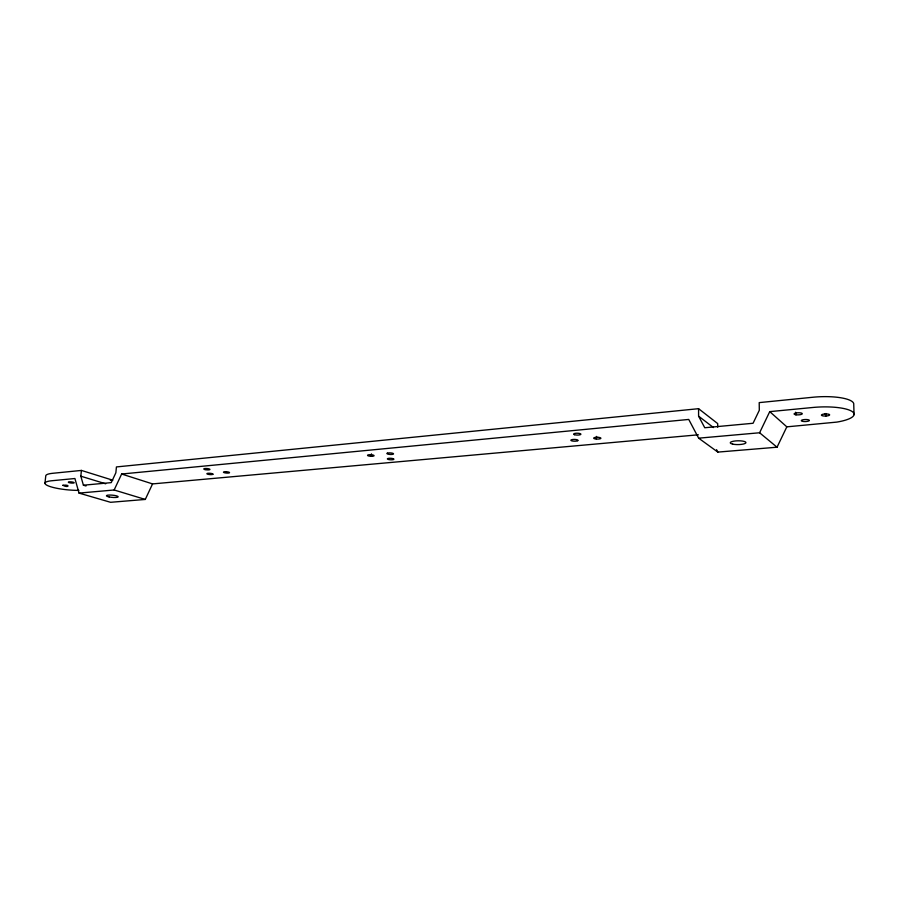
<?xml version="1.0" encoding="UTF-8"?>
<svg xmlns="http://www.w3.org/2000/svg" width="899" height="899" viewBox="0 0 899 899"><rect width="100%" height="100%" fill="white"/><g stroke="black" fill="none" stroke-linecap="round" stroke-linejoin="round"><path stroke-width="1.35" d="M596.374 439.049L596.408 436.431M371.321 456.287L371.444 453.871M86.023 485.977L83.405 485.202L80.82 476.189L81.427 470.424L112.78 480.201L110.319 480.437M44.95 483.257L45.77 475.897A23.014 4.54 5.6 0 1 52.659 473.301L81.427 470.424M78.887 490.36A23.048 4.428 5.6 0 1 49.445 486.337A23.048 4.428 5.6 0 1 51.85 480.74L74.909 478.515L79.045 493.102L114.151 489.989L121.635 474.02L688.746 419.44L698.647 438.173L717.851 452.096L777.051 447.208L786.816 426.845L836.789 422.103A32.667 8.293 -1.8 0 0 851.836 411.304A32.667 8.293 -1.8 0 0 813.168 407.449L769.746 411.63L759.599 432.767L698.647 438.173M79.045 493.102L110.588 502.305L145.278 499.439L152.56 483.909L698.377 434.801M717.717 427.205L717.694 423.586L698.579 408.685L116.432 466.929L115.859 472.784L111.251 482.628L83.405 485.202M114.151 489.989L145.278 499.439M80.82 476.189L105.689 483.808M121.635 474.02L152.56 483.909M698.579 408.685L698.59 416.17L713.48 427.564M759.599 432.767L777.051 447.208M769.746 411.63L786.816 426.845M716.559 449.669L717.851 452.096M698.59 416.17L704.76 427.744L753.07 423.272L759.307 410.27L759.206 402.617L812.932 397.246A32.6 8.484 -2 0 1 853.747 404.494L854.05 414.585M825.911 413.506L825.979 416.012M795.66 412.203L795.716 414.697M809.201 420.71A4.034 1.011 -1.6 0 1 804.245 421.541A4.034 1.011 -1.6 0 1 801.436 420.372L801.841 420.114A4.034 1.011 -1.6 0 1 806.392 419.53A4.034 1.011 -1.6 0 1 809.347 420.44M62.908 485.28C68.11 488.415 71.212 484.314 62.908 485.28M212.917 474.234L212.726 474.391A3.034 0.641 4.6 0 1 208.793 474.447A3.034 0.641 4.6 0 1 207.096 473.481L207.478 473.357A3.034 0.641 4.6 0 1 211.029 473.413A3.034 0.641 4.6 0 1 212.917 474.234M387.368 453.163L387.053 453.332A3.304 0.787 2.9 0 0 388.649 454.287A3.304 0.787 2.9 0 0 392.627 454.343L393.144 454.197A3.304 0.787 2.9 0 0 391.863 453.074A3.304 0.787 2.9 0 0 387.368 453.163M577.731 440.679L577.282 440.881A3.574 0.888 1 0 1 572.292 440.982A3.574 0.888 1 0 1 571.539 439.735L572.191 439.577A3.574 0.888 1 0 1 576.54 439.622A3.574 0.888 1 0 1 577.731 440.679M824.54 414.012L823.54 414.136A4.113 1.045 -1.9 0 0 821.54 415.36A4.113 1.045 -1.9 0 0 825.451 416.035L826.507 415.979A4.113 1.045 -1.9 0 0 829.53 414.619A4.113 1.045 -1.9 0 0 824.54 414.012M597.756 437.307L596.812 437.296A3.607 0.899 0.7 0 0 593.711 438.038A3.607 0.899 0.7 0 0 595.913 439.015L596.824 439.083A3.607 0.899 0.7 0 0 600.869 438.352A3.607 0.899 0.7 0 0 597.756 437.307M371.737 456.287L370.894 456.276A3.281 0.764 3.1 0 1 367.522 455.355A3.281 0.764 3.1 0 1 370.703 454.725L371.545 454.793A3.281 0.764 3.1 0 1 374.074 455.647A3.281 0.764 3.1 0 1 371.737 456.287M226.11 471.717L225.334 471.705A3.057 0.652 4.4 0 0 223.491 472.267A3.057 0.652 4.4 0 0 226.121 473.02L226.908 473.088A3.057 0.652 4.4 0 0 229.526 472.537A3.057 0.652 4.4 0 0 226.11 471.717M796.132 414.776L795.289 414.63A4.09 1.045 -1.6 0 1 795.3 413.147A4.09 1.045 -1.6 0 1 801.088 413.001L801.728 413.203A4.09 1.045 -1.6 0 1 801.065 414.484A4.09 1.045 -1.6 0 1 796.132 414.776M205.028 469.593L204.455 469.424A3.079 0.663 4.6 0 1 204.95 468.525A3.079 0.663 4.6 0 1 209.265 468.975L209.681 469.154A3.079 0.663 4.6 0 1 208.759 469.874A3.079 0.663 4.6 0 1 205.028 469.593M393.414 458.782L392.885 458.602A3.259 0.753 2.9 0 0 388.952 458.31A3.259 0.753 2.9 0 0 387.503 459.097L387.84 459.299A3.259 0.753 2.9 0 0 392.29 459.771A3.259 0.753 2.9 0 0 393.414 458.782M574.416 434.667L573.933 434.464A3.63 0.921 0.9 0 1 575.821 433.284A3.63 0.921 0.9 0 1 580.597 433.824L580.855 434.06A3.63 0.921 0.9 0 1 578.698 435.004A3.63 0.921 0.9 0 1 574.416 434.667M68.706 482.493L68.425 482.325A2.933 0.573 5.6 0 1 70.56 481.842A2.933 0.573 5.6 0 1 74.089 482.583L74.168 482.741A2.933 0.573 5.6 0 1 71.942 483.078A2.933 0.573 5.6 0 1 68.706 482.493M109.094 496.933A5.9 1.113 5.1 0 0 118.174 496.844A5.9 1.113 5.1 0 0 109.644 495.046A5.9 1.113 5.1 0 0 109.094 496.933M732.73 444.14A7.855 1.899 -0.7 0 0 745.754 443.038A7.855 1.899 -0.7 0 0 735.832 440.903A7.855 1.899 -0.7 0 0 732.73 444.14"/></g></svg>
